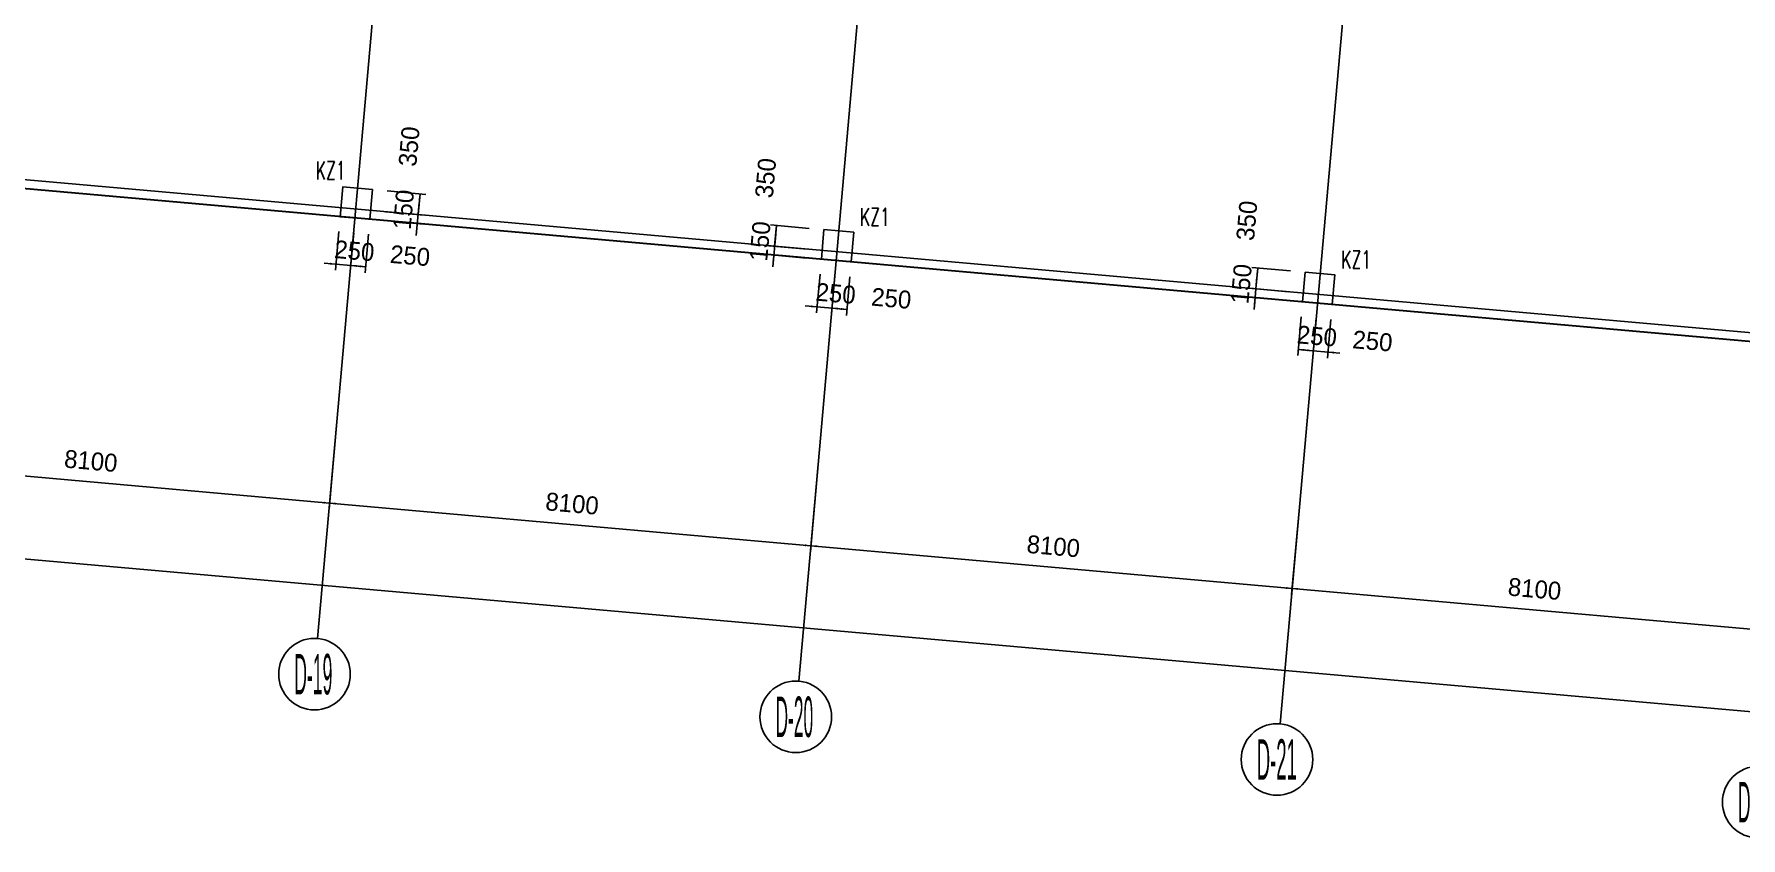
# Model space of a CAD drawing. Extents: x 387171 to 699106, y 11966 to 245688.
# Drawn here: x 610104 to 638718, y 35811 to 49294 of the extents above; entities that cross this region are included whole.
import ezdxf

# ---------------------------------------------------------------- set-up
doc = ezdxf.new("R2010")
doc.units = 0
doc.header["$LTSCALE"] = 100
doc.header["$MEASUREMENT"] = 0
for name, color, linetype in [('COLU', 7, 'Continuous'), ('DIM', 3, 'Continuous'), ('DOTE', 253, 'Continuous'), ('L-AXIS', 3, 'Continuous'), ('NUM', 7, 'Continuous')]:
    doc.layers.add(name, color=color, linetype=linetype)
doc.styles.add('hztxt', font='hztxt')
doc.styles.get("Standard").update_dxf_attribs({"font": 'standard'})
doc.dimstyles.get("Standard").update_dxf_attribs({"dimtxt": 300, "dimasz": 100, "dimexe": 100, "dimexo": 250, "dimgap": 100, "dimtad": 0, "dimtoh": 1, "dimdec": 0, "dimdsep": 46, "dimcen": 0.09, "dimclrt": 7, "dimadec": 0, "dimazin": 0, "dimtfac": 1, "dimtdec": 4, "dimtofl": 0, "dimtmove": 0, "dimatfit": 3, "dimfxl": 1, "dimtolj": 1, "dimtzin": 0, "dimarcsym": 0})

# ---------------------------------------------------------------- blocks, each defined once
blk = doc.blocks.new('*D2180')
at = {"layer": 'L-AXIS', "color": 0, "linetype": 'ByBlock', "lineweight": -2}
for p, q in [((493507, 53583), (493255, 50741)), ((493264, 50840), (658764, 36162)), ((659008, 38905), (658755, 36062))]:
    blk.add_line(p, q, dxfattribs=at)
for points in [[(493264, 50840), (493365, 50848), (493362, 50815)], [(658764, 36162), (658663, 36154), (658666, 36188)]]:
    blk.add_solid(points, dxfattribs=at)
at = {"layer": 'L-AXIS', "color": 7, "linetype": 'Continuous', "lineweight": -2, "insert": (576045, 43850), "char_height": 300, "width": 1101.67, "attachment_point": 5, "rotation": 354.9316, "style": 'hztxt'}
blk.add_mtext('166150', dxfattribs=at)
blk = doc.blocks.new('*D2982')
at = {"layer": 'L-AXIS', "color": 0, "linetype": 'ByBlock', "lineweight": -2}
for p, q in [((631316, 41360), (631186, 39895)), ((639385, 40645), (639255, 39180)), ((631195, 39995), (639263, 39280))]:
    blk.add_line(p, q, dxfattribs=at)
for points in [[(631195, 39995), (631296, 40003), (631293, 39970)], [(639263, 39280), (639162, 39272), (639165, 39305)]]:
    blk.add_solid(points, dxfattribs=at)
at = {"layer": 'L-AXIS', "color": 7, "linetype": 'Continuous', "lineweight": -2, "insert": (635260, 39986), "char_height": 300, "width": 775, "attachment_point": 5, "rotation": 354.9316, "style": 'hztxt'}
blk.add_mtext('8100', dxfattribs=at)
blk = doc.blocks.new('*D2661')
at = {"layer": 'L-AXIS', "color": 0, "linetype": 'ByBlock', "lineweight": -2}
for p, q in [((615180, 42792), (615050, 41327)), ((623248, 42076), (623118, 40611)), ((615058, 41426), (623127, 40711))]:
    blk.add_line(p, q, dxfattribs=at)
for points in [[(615058, 41426), (615160, 41434), (615157, 41401)], [(623127, 40711), (623026, 40703), (623029, 40736)]]:
    blk.add_solid(points, dxfattribs=at)
at = {"layer": 'L-AXIS', "color": 7, "linetype": 'Continuous', "lineweight": -2, "insert": (619124, 41417), "char_height": 300, "width": 775, "attachment_point": 5, "rotation": 354.9316, "style": 'hztxt'}
blk.add_mtext('8100', dxfattribs=at)
blk = doc.blocks.new('*D2896')
at = {"layer": 'L-AXIS', "color": 0, "linetype": 'ByBlock', "lineweight": -2}
for p, q in [((623248, 42076), (623118, 40611)), ((631316, 41360), (631186, 39895)), ((623127, 40711), (631195, 39995))]:
    blk.add_line(p, q, dxfattribs=at)
for points in [[(623127, 40711), (623228, 40718), (623225, 40685)], [(631195, 39995), (631094, 39987), (631097, 40021)]]:
    blk.add_solid(points, dxfattribs=at)
at = {"layer": 'L-AXIS', "color": 7, "linetype": 'Continuous', "lineweight": -2, "insert": (627192, 40702), "char_height": 300, "width": 775, "attachment_point": 5, "rotation": 354.9316, "style": 'hztxt'}
blk.add_mtext('8100', dxfattribs=at)
blk = doc.blocks.new('_AXISO')
blk.add_circle((0, 0), 0.5)
blk = doc.blocks.new('*D210')
at = {"layer": 'L-AXIS', "color": 0, "linetype": 'ByBlock', "lineweight": -2}
for p, q in [((607111, 43507), (606981, 42042)), ((615180, 42792), (615050, 41327)), ((606990, 42142), (615058, 41426))]:
    blk.add_line(p, q, dxfattribs=at)
for points in [[(606990, 42142), (607091, 42150), (607088, 42116)], [(615058, 41426), (614957, 41419), (614960, 41452)]]:
    blk.add_solid(points, dxfattribs=at)
at = {"layer": 'L-AXIS', "color": 7, "linetype": 'Continuous', "lineweight": -2, "insert": (611055, 42133), "char_height": 300, "width": 775, "attachment_point": 5, "rotation": 354.9316, "style": 'hztxt'}
blk.add_mtext('8100', dxfattribs=at)
blk = doc.blocks.new('*D2882')
at = {"layer": 'DIM', "color": 0, "linetype": 'ByBlock', "lineweight": -2}
for p, q in [((631166, 45321), (630518, 45378)), ((630618, 45369), (630587, 45021)), ((631135, 44972), (630487, 45030))]:
    blk.add_line(p, q, dxfattribs=at)
for points in [[(630618, 45369), (630625, 45268), (630592, 45271)], [(630587, 45021), (630579, 45122), (630612, 45119)]]:
    blk.add_solid(points, dxfattribs=at)
at = {"layer": 'DIM', "color": 7, "linetype": 'Continuous', "lineweight": -2, "insert": (630437, 46165), "char_height": 300, "width": 566.67, "attachment_point": 5, "rotation": 84.9316, "style": 'hztxt'}
blk.add_mtext('350', dxfattribs=at)
blk = doc.blocks.new('*D3332')
at = {"layer": 'DIM', "color": 0, "linetype": 'ByBlock', "lineweight": -2}
for p, q in [((630604, 45220), (630556, 44672)), ((631135, 44972), (630487, 45030)), ((631121, 44823), (630474, 44880))]:
    blk.add_line(p, q, dxfattribs=at)
for points in [[(630587, 45021), (630579, 45122), (630612, 45119)], [(630574, 44871), (630581, 44770), (630548, 44773)]]:
    blk.add_solid(points, dxfattribs=at)
at = {"layer": 'DIM', "color": 7, "linetype": 'Continuous', "lineweight": -2, "insert": (630343, 45104), "char_height": 300, "width": 476.67, "attachment_point": 5, "rotation": 84.9316, "style": 'hztxt'}
blk.add_mtext('150', dxfattribs=at)
blk = doc.blocks.new('*D3572')
at = {"layer": 'DIM', "color": 0, "linetype": 'ByBlock', "lineweight": -2}
for p, q in [((631348, 44552), (631291, 43904)), ((631597, 44529), (631540, 43882)), ((631300, 44004), (631549, 43982))]:
    blk.add_line(p, q, dxfattribs=at)
for points in [[(631300, 44004), (631401, 44011), (631398, 43978)], [(631549, 43982), (631448, 43974), (631451, 44007)]]:
    blk.add_solid(points, dxfattribs=at)
at = {"layer": 'DIM', "color": 7, "linetype": 'Continuous', "lineweight": -2, "insert": (631611, 44227), "char_height": 300, "width": 566.67, "attachment_point": 5, "rotation": 354.9316, "style": 'hztxt'}
blk.add_mtext('250', dxfattribs=at)
blk = doc.blocks.new('*D1630')
at = {"layer": 'DIM', "color": 0, "linetype": 'ByBlock', "lineweight": -2}
for p, q in [((631597, 44529), (631540, 43882)), ((631846, 44507), (631789, 43860)), ((631350, 43999), (631997, 43942))]:
    blk.add_line(p, q, dxfattribs=at)
for points in [[(631549, 43982), (631448, 43974), (631451, 44007)], [(631798, 43960), (631899, 43967), (631896, 43934)]]:
    blk.add_solid(points, dxfattribs=at)
at = {"layer": 'DIM', "color": 7, "linetype": 'Continuous', "lineweight": -2, "insert": (632543, 44144), "char_height": 300, "width": 566.67, "attachment_point": 5, "rotation": 354.9316, "style": 'hztxt'}
blk.add_mtext('250', dxfattribs=at)
blk = doc.blocks.new('*D546')
at = {"layer": 'DIM', "color": 0, "linetype": 'ByBlock', "lineweight": -2}
for p, q in [((623097, 46036), (622450, 46094)), ((622549, 46085), (622518, 45736)), ((623066, 45688), (622419, 45745))]:
    blk.add_line(p, q, dxfattribs=at)
for points in [[(622549, 46085), (622557, 45984), (622524, 45987)], [(622518, 45736), (622511, 45837), (622544, 45834)]]:
    blk.add_solid(points, dxfattribs=at)
at = {"layer": 'DIM', "color": 7, "linetype": 'Continuous', "lineweight": -2, "insert": (622369, 46880), "char_height": 300, "width": 566.67, "attachment_point": 5, "rotation": 84.9316, "style": 'hztxt'}
blk.add_mtext('350', dxfattribs=at)
blk = doc.blocks.new('*D773')
at = {"layer": 'DIM', "color": 0, "linetype": 'ByBlock', "lineweight": -2}
for p, q in [((622536, 45936), (622488, 45388)), ((623053, 45538), (622406, 45596)), ((623066, 45688), (622419, 45745))]:
    blk.add_line(p, q, dxfattribs=at)
for points in [[(622518, 45736), (622511, 45837), (622544, 45834)], [(622505, 45587), (622513, 45486), (622480, 45489)]]:
    blk.add_solid(points, dxfattribs=at)
at = {"layer": 'DIM', "color": 7, "linetype": 'Continuous', "lineweight": -2, "insert": (622275, 45820), "char_height": 300, "width": 476.67, "attachment_point": 5, "rotation": 84.9316, "style": 'hztxt'}
blk.add_mtext('150', dxfattribs=at)
blk = doc.blocks.new('*D1043')
at = {"layer": 'DIM', "color": 0, "linetype": 'ByBlock', "lineweight": -2}
for p, q in [((623280, 45267), (623223, 44620)), ((623529, 45245), (623472, 44598)), ((623032, 44737), (623680, 44680))]:
    blk.add_line(p, q, dxfattribs=at)
for points in [[(623231, 44719), (623130, 44712), (623133, 44745)], [(623480, 44697), (623581, 44705), (623579, 44672)]]:
    blk.add_solid(points, dxfattribs=at)
at = {"layer": 'DIM', "color": 7, "linetype": 'Continuous', "lineweight": -2, "insert": (623543, 44943), "char_height": 300, "width": 566.67, "attachment_point": 5, "rotation": 354.9316, "style": 'hztxt'}
blk.add_mtext('250', dxfattribs=at)
blk = doc.blocks.new('*D975')
at = {"layer": 'DIM', "color": 0, "linetype": 'ByBlock', "lineweight": -2}
for p, q in [((623529, 45245), (623472, 44598)), ((623778, 45223), (623721, 44576)), ((623480, 44697), (623729, 44675))]:
    blk.add_line(p, q, dxfattribs=at)
for points in [[(623480, 44697), (623581, 44705), (623579, 44672)], [(623729, 44675), (623628, 44667), (623631, 44701)]]:
    blk.add_solid(points, dxfattribs=at)
at = {"layer": 'DIM', "color": 7, "linetype": 'Continuous', "lineweight": -2, "insert": (624475, 44860), "char_height": 300, "width": 566.67, "attachment_point": 5, "rotation": 354.9316, "style": 'hztxt'}
blk.add_mtext('250', dxfattribs=at)
blk = doc.blocks.new('*D1261')
at = {"layer": 'DIM', "color": 0, "linetype": 'ByBlock', "lineweight": -2}
for p, q in [((615212, 45983), (615154, 45335)), ((615461, 45961), (615403, 45313)), ((614964, 45453), (615611, 45395))]:
    blk.add_line(p, q, dxfattribs=at)
for points in [[(615163, 45435), (615062, 45427), (615065, 45460)], [(615412, 45413), (615513, 45421), (615510, 45387)]]:
    blk.add_solid(points, dxfattribs=at)
at = {"layer": 'DIM', "color": 7, "linetype": 'Continuous', "lineweight": -2, "insert": (615474, 45658), "char_height": 300, "width": 566.67, "attachment_point": 5, "rotation": 354.9316, "style": 'hztxt'}
blk.add_mtext('250', dxfattribs=at)
blk = doc.blocks.new('*D3642')
at = {"layer": 'DIM', "color": 0, "linetype": 'ByBlock', "lineweight": -2}
for p, q in [((615461, 45961), (615403, 45313)), ((615710, 45939), (615652, 45291)), ((615412, 45413), (615661, 45391))]:
    blk.add_line(p, q, dxfattribs=at)
for points in [[(615412, 45413), (615513, 45421), (615510, 45387)], [(615661, 45391), (615560, 45383), (615563, 45416)]]:
    blk.add_solid(points, dxfattribs=at)
at = {"layer": 'DIM', "color": 7, "linetype": 'Continuous', "lineweight": -2, "insert": (616407, 45576), "char_height": 300, "width": 566.67, "attachment_point": 5, "rotation": 354.9316, "style": 'hztxt'}
blk.add_mtext('250', dxfattribs=at)
blk = doc.blocks.new('*D4129')
at = {"layer": 'DIM', "color": 0, "linetype": 'ByBlock', "lineweight": -2}
for p, q in [((616511, 45918), (616560, 46466)), ((615981, 46166), (616628, 46108)), ((615994, 46315), (616641, 46258))]:
    blk.add_line(p, q, dxfattribs=at)
for points in [[(616542, 46266), (616534, 46367), (616567, 46364)], [(616529, 46117), (616536, 46016), (616503, 46019)]]:
    blk.add_solid(points, dxfattribs=at)
at = {"layer": 'DIM', "color": 7, "linetype": 'Continuous', "lineweight": -2, "insert": (616298, 46350), "char_height": 300, "width": 476.67, "attachment_point": 5, "rotation": 84.9316, "style": 'hztxt'}
blk.add_mtext('150', dxfattribs=at)
blk = doc.blocks.new('*D4342')
at = {"layer": 'DIM', "color": 0, "linetype": 'ByBlock', "lineweight": -2}
for p, q in [((616025, 46664), (616672, 46606)), ((616542, 46266), (616573, 46615)), ((615994, 46315), (616641, 46258))]:
    blk.add_line(p, q, dxfattribs=at)
for points in [[(616542, 46266), (616534, 46367), (616567, 46364)], [(616573, 46615), (616581, 46514), (616547, 46517)]]:
    blk.add_solid(points, dxfattribs=at)
at = {"layer": 'DIM', "color": 7, "linetype": 'Continuous', "lineweight": -2, "insert": (616392, 47410), "char_height": 300, "width": 566.67, "attachment_point": 5, "rotation": 84.9316, "style": 'hztxt'}
blk.add_mtext('350', dxfattribs=at)

msp = doc.modelspace()

# ---------------------------------------------------------------- linework, layer by layer
at = {"color": 6, "lineweight": 30}
msp.add_lwpolyline([(476181.3, 232428.8), (494258.1, 233154.4), (494258.1, 231537.9), (540808.1, 231537.9), (540808.1, 232387.9), (590208.1, 232387.9), (590208.1, 232187.9), (593108.1, 232187.9), (593108.1, 230737.9), (608058.1, 230737.9), (608058.1, 231687.9), (648158.1, 231687.9), (648158.1, 230737.9), (657058.1, 230737.9), (657158.1, 196187.9), (658248.2, 196187.9), (663075.9, 83077.9), (659946, 47787.8), (654318.1, 48286.9), (653832.2, 42808.4), (496133.5, 56794.9), (482757.4, 68610.1), (476181.3, 232428.8)], dxfattribs=at)
at = {"layer": 'COLU'}
for points in [[(615233.7, 46231.8), (615731.8, 46187.6), (615775.9, 46685.7), (615277.9, 46729.8)], [(623302.1, 45516.2), (623800.1, 45472), (623844.3, 45970.1), (623346.2, 46014.2)], [(631370.4, 44800.6), (631868.4, 44756.4), (631912.6, 45254.5), (631414.6, 45298.7)]]:
    msp.add_lwpolyline(points, close=True, dxfattribs=at)
at = {"layer": 'DOTE'}
for p, q in [((620637.6, 104331.5), (615201.7, 43040.7)), ((636774.3, 102900.4), (631338.3, 41609.5)), ((661814.2, 42251.1), (496111.9, 56947.4)), ((624059.1, 51221.6), (623270, 42325.1))]:
    msp.add_line(p, q, dxfattribs=at)
at = {"layer": 'L-AXIS'}
for p, q in [((615201.7, 43040.7), (614857.1, 39155.1)), ((623270, 42325.1), (622925.4, 38439.5)), ((631338.3, 41609.5), (630993.7, 37723.9))]:
    msp.add_line(p, q, dxfattribs=at)

# ---------------------------------------------------------------- block references
ref = msp.add_blockref('_AXISO', (614804.1, 38557.4), dxfattribs=dict(at, xscale=1199.999999999997, yscale=1200, rotation=359.999645787379))
ref.add_attrib('A', 'D-19', (614464.6, 38218), dxfattribs={"height": 678.82, "style": 'hztxt', "width": 0.325})
ref = msp.add_blockref('_AXISO', (622872.4, 37841.8), dxfattribs=dict(at, xscale=1199.999999999997, yscale=1200, rotation=359.999645787379))
ref.add_attrib('A', 'D-20', (622533, 37502.4), dxfattribs={"height": 678.82, "style": 'hztxt', "width": 0.320988})
ref = msp.add_blockref('_AXISO', (630940.7, 37126.2), dxfattribs=dict(at, xscale=1199.999999999997, yscale=1200, rotation=359.999645787379))
ref.add_attrib('A', 'D-21', (630601.3, 36786.8), dxfattribs={"height": 678.82, "style": 'hztxt', "width": 0.342105})
ref = msp.add_blockref('_AXISO', (639009, 36410.6), dxfattribs=dict(at, xscale=1199.999999999997, yscale=1200, rotation=359.999645787379))
ref.add_attrib('A', 'D-22', (638669.6, 36071.2), dxfattribs={"height": 678.82, "style": 'hztxt', "width": 0.320988})

# ---------------------------------------------------------------- texts
at = {"layer": 'NUM', "color": 200, "width": 0.7}
for p in [(614825.8, 46857.7), (623950.3, 46076.1), (632018.7, 45360.5)]:
    msp.add_text('KZ1', height=300, dxfattribs=at).set_placement(p)

# ---------------------------------------------------------------- dimensions: what is measured, and where the dimension line sits
at = {"layer": 'DIM', "color": 200}
for p1, p2, picture, middle in [((615745, 46337), (615775.9, 46685.7), '*D4342', (616343.1, 46854.3)), ((623346.2, 46014.2), (623315.3, 45665.6), '*D546', (622319.6, 46324.2)), ((615731.8, 46187.6), (615745, 46337), '*D4129', (616261.8, 45937.9)), ((631414.6, 45298.7), (631383.6, 44950), '*D2882', (630387.9, 45608.6)), ((615233.7, 46231.8), (615482.7, 46209.7), '*D1261', (614967.9, 45703.2)), ((615482.7, 46209.7), (615731.8, 46187.6), '*D3642', (615900.4, 45620.5)), ((623315.3, 45665.6), (623302.1, 45516.2), '*D773', (622238.3, 45407.8)), ((623302.1, 45516.2), (623551.1, 45494.1), '*D1043', (623036.2, 44987.6)), ((623551.1, 45494.1), (623800.1, 45472), '*D975', (623968.7, 44904.9)), ((631383.6, 44950), (631370.4, 44800.6), '*D3332', (630306.6, 44692.2)), ((631370.4, 44800.6), (631619.4, 44778.5), '*D3572', (631104.6, 44272)), ((631619.4, 44778.5), (631868.4, 44756.4), '*D1630', (632037.1, 44189.3))]:
    dim = msp.add_aligned_dim(p1=p1, p2=p2, distance=-800, dimstyle='Standard', dxfattribs=at)
    dim.commit()
    dim.dimension.update_dxf_attribs({"geometry": picture, "text_midpoint": middle})
at = {"layer": 'L-AXIS'}
for base, p1, p2, picture, middle in [((658764.3, 36162.1), (493529.3, 53831.9), (659029.6, 39153.6), '*D2180', (576045.1, 43849.9)), ((615058.5, 41426.3), (607133.4, 43756.3), (615201.7, 43040.7), '*D210', (611055.3, 42132.7)), ((623126.8, 40710.7), (615201.7, 43040.7), (623270, 42325.1), '*D2661', (619123.6, 41417.1)), ((631195.2, 39995.1), (623270, 42325.1), (631338.3, 41609.5), '*D2896', (627191.9, 40701.5)), ((639263.5, 39279.5), (631338.3, 41609.5), (639406.7, 40893.9), '*D2982', (635260.2, 39985.9))]:
    dim = msp.add_linear_dim(base=base, p1=p1, p2=p2, angle=354.93165, dimstyle='Standard', dxfattribs=at)
    dim.commit()
    dim.dimension.update_dxf_attribs({"geometry": picture, "text_midpoint": middle})

doc.saveas('drawing.dxf')
